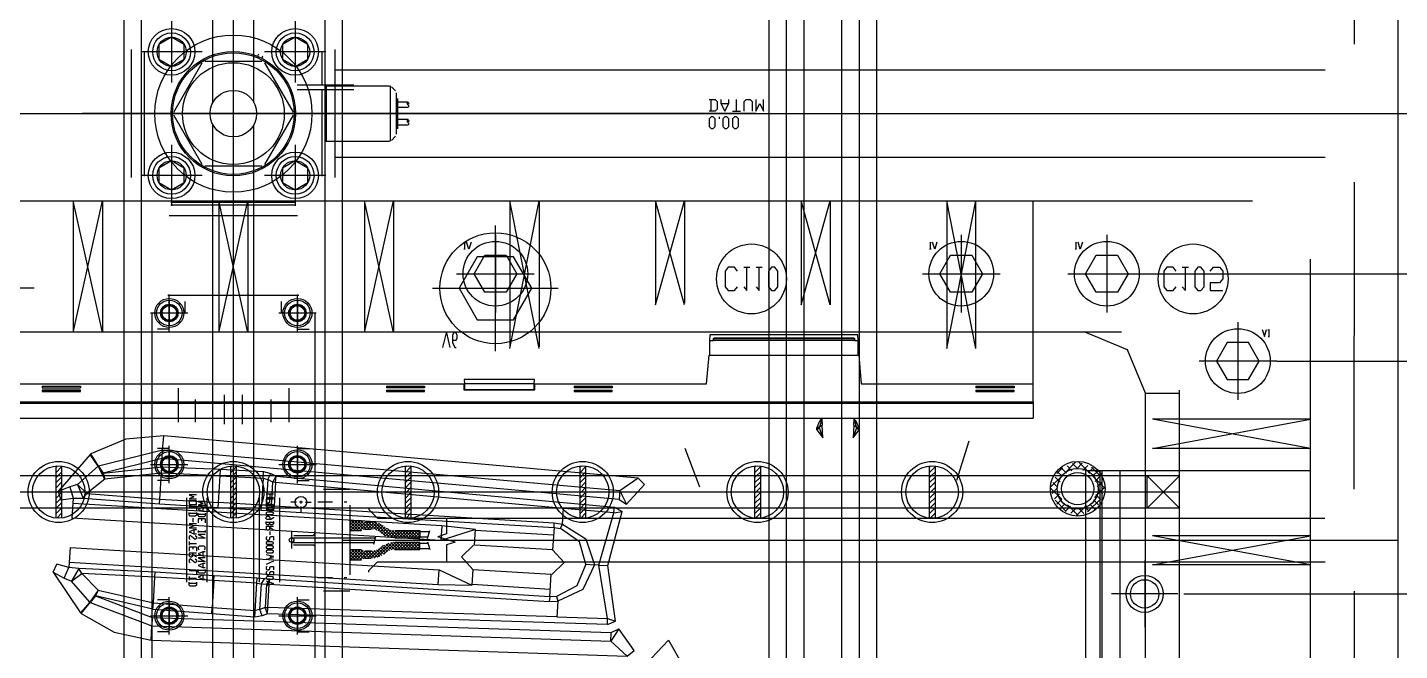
# Model space of a CAD drawing. Header units: millimetres. Extents: x -1 to 1014, y -756 to 757.
# Drawn here: x 823.9 to 950.5, y 168 to 225.5 of the extents above; entities that cross this region are included whole.
import ezdxf

# ---------------------------------------------------------------- set-up
doc = ezdxf.new("R2010")
doc.units = ezdxf.units.MM

# ---------------------------------------------------------------- blocks, each defined once
blk = doc.blocks.new('blockName2')
for points in [[(842.887, 25.2121), (842.887, 409.935)], [(893.914, 29.578), (893.914, 405.569)], [(895.526, 29.578), (895.526, 405.569)], [(900.629, 29.578), (900.629, 405.569)], [(902.24, 29.578), (902.24, 405.569)], [(899.017, 115.787), (899.017, 319.36)], [(842.887, 125.794), (842.887, 318.231)], [(950.313, 316.271), (950.313, 57.7773)], [(892.303, 131.901), (892.303, 303.246)], [(841.007, 218.614), (841.007, 293.577)], [(844.767, 218.614), (844.767, 293.577)], [(834.427, 150.889), (834.427, 284.258)], [(851.347, 150.889), (851.347, 284.258)], [(832.816, 152.312), (832.816, 282.835)], [(852.958, 152.312), (852.958, 282.835)], [(946.285, 252.218), (946.266, 223.973)], [(842.887, 207.369), (842.887, 227.684)], [(837.19, 226.091), (837.19, 220.451)], [(848.584, 226.091), (848.584, 220.451)], [(837.19, 224.613), (836.027, 223.942)], [(838.353, 223.942), (837.19, 224.613)], [(848.584, 224.613), (847.421, 223.942)], [(849.747, 223.942), (848.584, 224.613)], [(833.487, 211.665), (833.487, 223.482)], [(840.01, 223.271), (834.37, 223.271)], [(834.427, 211.799), (834.427, 223.348)], [(834.696, 211.799), (834.696, 223.348)], [(836.027, 223.942), (836.027, 222.599)], [(837.19, 223.271), (837.19, 223.271)], [(838.353, 222.599), (838.353, 223.942)], [(845.212, 223.053), (845.123, 222.861)], [(845.59, 222.877), (845.5, 222.685)], [(851.404, 223.271), (845.764, 223.271)], [(847.421, 223.942), (847.421, 222.599)], [(848.584, 223.271), (848.584, 223.271)], [(849.747, 222.599), (849.747, 223.942)], [(851.078, 220.23), (851.078, 223.348)], [(851.347, 220.23), (851.347, 223.348)], [(852.287, 211.665), (852.287, 223.482)], [(836.027, 222.599), (837.19, 221.928)], [(837.19, 221.928), (838.353, 222.599)], [(837.383, 217.708), (840.018, 222.272)], [(840.252, 222.408), (845.522, 222.408)], [(845.756, 222.272), (848.391, 217.709)], [(847.421, 222.599), (848.584, 221.928)], [(848.584, 221.928), (849.747, 222.599)], [(852.287, 221.602), (860.344, 221.602)], [(855.133, 221.602), (943.599, 221.602)], [(837.19, 221.122), (837.19, 221.122)], [(848.584, 221.122), (848.584, 221.122)], [(848.77, 220.23), (853.997, 220.23)], [(848.77, 219.813), (854.01, 219.813)], [(851.078, 211.799), (851.078, 219.813)], [(851.347, 211.799), (851.347, 219.813)], [(851.414, 220.125), (857.278, 220.125)], [(851.481, 215.022), (851.481, 220.125)], [(857.363, 220.125), (857.363, 215.022)], [(857.468, 220.046), (857.848, 219.667)], [(857.927, 215.671), (857.927, 219.477)], [(857.98, 219.051), (857.927, 219.051)], [(858.061, 216.177), (858.061, 218.97)], [(842.887, 218.825), (842.887, 218.825)], [(858.998, 218.634), (858.061, 218.634)], [(858.998, 218.124), (858.061, 218.124)], [(858.998, 218.634), (859.065, 218.507), (858.998, 218.379), (858.93, 218.507), (858.998, 218.634)], [(858.998, 218.379), (859.065, 218.252), (858.998, 218.124)], [(886.79, 218.879), (887.327, 218.879), (887.506, 218.7), (887.506, 217.983), (887.327, 217.804), (886.79, 217.804)], [(886.969, 217.804), (886.969, 218.879)], [(887.864, 218.879), (887.864, 218.521), (888.222, 217.804), (888.581, 218.521), (888.581, 218.879)], [(887.864, 218.521), (888.581, 218.521)], [(888.939, 217.804), (889.655, 217.804)], [(889.297, 217.804), (889.297, 218.879)], [(890.013, 217.804), (890.013, 218.7), (890.192, 218.879), (890.55, 218.879), (890.729, 218.7), (890.729, 217.804)], [(891.087, 218.879), (891.087, 217.804), (891.445, 218.521), (891.803, 217.804), (891.803, 218.879)], [(694.621, 217.574), (991.153, 217.574)], [(891.081, 217.573), (828.96, 217.573)], [(832.133, 217.573), (866.141, 217.573)], [(840.018, 212.875), (837.383, 217.438)], [(841.007, 141.57), (841.007, 216.533)], [(842.887, 217.573), (842.887, 217.573)], [(842.887, 217.573), (842.887, 217.573)], [(844.767, 141.57), (844.767, 216.533)], [(848.391, 217.438), (845.756, 212.874)], [(858.998, 217.023), (858.061, 217.023)], [(858.998, 216.513), (858.061, 216.513)], [(858.998, 217.023), (859.065, 216.895), (858.998, 216.768), (858.93, 216.895), (858.998, 217.023)], [(858.998, 216.768), (859.065, 216.64), (858.998, 216.513)], [(886.969, 217.267), (886.79, 217.088), (886.79, 216.372), (886.969, 216.193), (887.148, 216.193), (887.327, 216.372), (887.327, 217.088), (887.148, 217.267), (886.969, 217.267)], [(887.685, 217.267), (887.685, 217.088)], [(888.222, 217.267), (888.043, 217.088), (888.043, 216.372), (888.222, 216.193), (888.402, 216.193), (888.581, 216.372), (888.581, 217.088), (888.402, 217.267), (888.222, 217.267)], [(889.118, 217.267), (888.939, 217.088), (888.939, 216.372), (889.118, 216.193), (889.297, 216.193), (889.476, 216.372), (889.476, 217.088), (889.297, 217.267), (889.118, 217.267)], [(857.848, 215.481), (857.468, 215.101)], [(857.98, 216.096), (857.927, 216.096)], [(837.19, 214.696), (837.19, 209.056)], [(848.584, 214.696), (848.584, 209.056)], [(851.414, 215.022), (857.278, 215.022)], [(837.19, 213.219), (836.027, 212.548)], [(838.353, 212.548), (837.19, 213.219)], [(845.522, 212.739), (840.252, 212.739)], [(848.584, 213.219), (847.421, 212.548)], [(849.747, 212.548), (848.584, 213.219)], [(852.287, 213.545), (860.344, 213.545)], [(855.133, 213.545), (943.599, 213.545)], [(840.01, 211.876), (834.37, 211.876)], [(836.027, 212.548), (836.027, 211.205)], [(837.19, 211.876), (837.19, 211.876)], [(838.353, 211.205), (838.353, 212.548)], [(851.404, 211.876), (845.764, 211.876)], [(847.421, 212.548), (847.421, 211.205)], [(848.584, 211.876), (848.584, 211.876)], [(849.747, 211.205), (849.747, 212.548)], [(836.027, 211.205), (837.19, 210.534)], [(837.19, 210.534), (838.353, 211.205)], [(847.421, 211.205), (848.584, 210.534)], [(848.584, 210.534), (849.747, 211.205)], [(946.258, 211.238), (946.239, 182.927)], [(748.889, 209.517), (936.885, 209.517)], [(830.802, 197.37), (828.116, 209.517)], [(828.116, 197.37), (830.802, 209.517)], [(828.116, 209.517), (828.116, 197.37)], [(830.802, 209.517), (830.802, 197.37)], [(848.661, 209.382), (837.113, 209.382)], [(848.661, 209.114), (837.113, 209.114)], [(837.19, 209.728), (837.19, 209.728)], [(841.544, 209.517), (841.544, 197.37)], [(841.544, 197.37), (844.23, 209.517)], [(844.23, 197.37), (841.544, 209.517)], [(844.23, 209.517), (844.23, 197.37)], [(848.584, 209.728), (848.584, 209.728)], [(854.973, 209.517), (854.973, 197.37)], [(854.973, 197.37), (857.658, 209.517)], [(857.658, 197.37), (854.973, 209.517)], [(857.658, 209.517), (857.658, 197.37)], [(868.401, 209.517), (868.401, 196.041)], [(868.401, 195.903), (871.086, 209.517)], [(871.086, 195.903), (868.401, 209.517)], [(871.086, 209.517), (871.086, 196.041)], [(881.829, 209.517), (881.829, 200.069)], [(881.829, 199.932), (884.515, 209.517)], [(884.515, 199.932), (881.829, 209.517)], [(884.515, 209.517), (884.515, 200.069)], [(895.257, 209.517), (895.257, 199.932)], [(895.257, 199.932), (897.943, 209.517)], [(897.943, 199.932), (895.257, 209.517)], [(897.943, 209.517), (897.943, 199.932)], [(908.686, 209.517), (908.686, 195.903)], [(911.371, 195.903), (908.686, 209.517)], [(908.686, 195.903), (911.371, 209.517)], [(911.371, 195.903), (911.371, 209.517)], [(916.667, 190.841), (916.667, 209.517)], [(836.979, 208.174), (848.796, 208.174)], [(867.058, 195.661), (867.058, 207.258)], [(867.058, 206.384), (867.058, 199.221)], [(910.028, 206.384), (910.028, 199.221)], [(923.457, 206.384), (923.457, 199.221)], [(864.271, 205.052), (864.137, 205.052)], [(864.271, 205.611), (864.204, 205.723), (864.204, 205.052)], [(864.809, 205.723), (864.607, 205.052), (864.406, 205.723)], [(907.242, 205.052), (907.108, 205.052)], [(907.242, 205.611), (907.175, 205.723), (907.175, 205.052)], [(907.779, 205.723), (907.578, 205.052), (907.376, 205.723)], [(920.67, 205.052), (920.536, 205.052)], [(920.67, 205.611), (920.603, 205.723), (920.603, 205.052)], [(921.207, 205.723), (921.006, 205.052), (920.804, 205.723)], [(868.732, 198.561), (870.406, 201.46), (868.732, 204.359), (865.384, 204.359), (863.71, 201.46), (865.384, 198.561), (868.732, 198.561)], [(868.043, 204.508), (869.027, 202.802), (868.043, 201.097), (866.073, 201.097), (865.089, 202.802), (866.073, 204.508), (868.043, 204.508)], [(911.013, 204.508), (911.998, 202.802), (911.013, 201.097), (909.044, 201.097), (908.059, 202.802), (909.044, 204.508), (911.013, 204.508)], [(924.441, 204.508), (925.426, 202.802), (924.441, 201.097), (922.472, 201.097), (921.487, 202.802), (922.472, 204.508), (924.441, 204.508)], [(942.256, 76.5769), (942.256, 204.145)], [(863.477, 202.802), (870.639, 202.802)], [(889.388, 203.038), (889.102, 203.396), (888.529, 203.396), (888.242, 203.038), (888.242, 201.605), (888.529, 201.247), (889.102, 201.247), (889.388, 201.605)], [(889.961, 201.605), (890.247, 201.247), (890.247, 203.396)], [(889.961, 203.396), (890.534, 203.396)], [(891.107, 201.605), (891.393, 201.247), (891.393, 203.396)], [(891.107, 203.396), (891.68, 203.396)], [(892.539, 203.396), (892.253, 203.038), (892.253, 201.605), (892.539, 201.247), (892.826, 201.247), (893.112, 201.605), (893.112, 203.038), (892.826, 203.396), (892.539, 203.396)], [(906.447, 202.802), (913.61, 202.802)], [(919.875, 202.802), (927.038, 202.802)], [(926.441, 202.802), (994.869, 202.802)], [(929.847, 203.038), (929.561, 203.396), (928.988, 203.396), (928.701, 203.038), (928.701, 201.605), (928.988, 201.247), (929.561, 201.247), (929.847, 201.605)], [(930.42, 201.605), (930.707, 201.247), (930.707, 203.396)], [(930.42, 203.396), (930.993, 203.396)], [(931.852, 203.396), (931.566, 203.038), (931.566, 201.605), (931.852, 201.247), (932.139, 201.247), (932.425, 201.605), (932.425, 203.038), (932.139, 203.396), (931.852, 203.396)], [(932.998, 203.038), (933.285, 203.396), (933.858, 203.396), (934.144, 203.038), (934.144, 202.321), (933.858, 201.963), (932.998, 201.963), (932.998, 201.247), (934.144, 201.247)], [(824.515, 201.46), (812.918, 201.46)], [(861.26, 201.46), (872.856, 201.46)], [(848.93, 200.788), (836.844, 200.788)], [(836.979, 197.455), (836.979, 200.899)], [(836.979, 200.305), (836.979, 198.049)], [(838.456, 199.177), (838.456, 200.251)], [(847.318, 199.177), (847.318, 200.251)], [(848.796, 197.455), (848.796, 200.899)], [(848.796, 200.305), (848.796, 198.049)], [(835.257, 199.177), (838.701, 199.177)], [(835.367, 199.177), (835.367, 157.146)], [(835.851, 199.177), (838.107, 199.177)], [(836.173, 199.177), (836.576, 199.875)], [(836.576, 198.479), (836.173, 199.177)], [(836.576, 199.874), (837.382, 199.874)], [(837.382, 199.875), (837.784, 199.177)], [(837.784, 199.177), (837.382, 198.479)], [(847.074, 199.177), (850.518, 199.177)], [(847.668, 199.177), (849.924, 199.177)], [(847.99, 199.177), (848.393, 199.875)], [(848.393, 198.479), (847.99, 199.177)], [(848.393, 199.874), (849.198, 199.874)], [(849.198, 199.875), (849.601, 199.177)], [(849.601, 199.177), (849.198, 198.479)], [(850.407, 199.177), (850.407, 157.146)], [(836.979, 197.7), (835.904, 197.7)], [(837.382, 198.479), (836.576, 198.479)], [(849.198, 198.479), (848.393, 198.479)], [(848.796, 197.7), (849.87, 197.7)], [(935.542, 198.327), (935.542, 191.164)], [(937.791, 197.666), (937.993, 196.995), (938.194, 197.666)], [(938.329, 197.554), (938.396, 197.666), (938.396, 196.995)], [(760.975, 197.431), (924.799, 197.431)], [(862.196, 195.994), (862.532, 197.337), (862.868, 195.994)], [(863.091, 196.665), (863.427, 196.665), (863.539, 196.889), (863.539, 197.113), (863.427, 197.337), (863.203, 197.337), (863.091, 197.113), (863.091, 196.442), (863.315, 195.994), (863.427, 195.994)], [(886.829, 196.652), (886.857, 197.203)], [(886.829, 196.652), (887.163, 196.652)], [(886.829, 195.289), (886.829, 196.652)], [(886.857, 197.203), (900.487, 197.203)], [(887.163, 196.652), (887.163, 196.846)], [(900.152, 196.846), (887.191, 196.846)], [(887.191, 196.818), (900.152, 196.818)], [(887.191, 196.652), (887.191, 196.818)], [(900.152, 196.652), (887.191, 196.652)], [(900.152, 196.818), (900.181, 196.846)], [(900.152, 196.818), (900.152, 196.652)], [(900.181, 196.846), (900.181, 196.652)], [(900.181, 196.652), (900.514, 196.652)], [(900.514, 196.652), (900.487, 197.203)], [(900.514, 195.289), (900.514, 196.652)], [(927.022, 191.791), (925.36, 195.783), (921.361, 197.431)], [(934.557, 196.451), (933.573, 194.746), (934.557, 193.04), (936.527, 193.04), (937.511, 194.746), (936.527, 196.451), (934.557, 196.451)], [(938.329, 196.995), (938.463, 196.995)], [(886.544, 192.646), (886.776, 195.289)], [(886.776, 195.289), (900.567, 195.289)], [(900.567, 195.289), (900.799, 192.646)], [(939.123, 194.746), (931.961, 194.746)], [(939.123, 194.746), (994.869, 194.746)], [(821.625, 192.646), (864.149, 192.646)], [(825.241, 192.418), (828.776, 192.418)], [(825.241, 192.418), (825.241, 192.265)], [(828.776, 192.409), (825.241, 192.409)], [(828.776, 192.418), (828.776, 192.265)], [(856.998, 192.418), (856.998, 192.265)], [(856.998, 192.418), (860.533, 192.418)], [(860.533, 192.409), (856.998, 192.409)], [(860.533, 192.418), (860.533, 192.265)], [(864.149, 192.646), (864.149, 192.1)], [(864.149, 192.593), (864.173, 192.617)], [(870.665, 193.054), (864.176, 193.054)], [(864.176, 193.054), (864.197, 192.646)], [(870.644, 192.646), (864.197, 192.646)], [(864.197, 192.646), (864.197, 192.124)], [(870.644, 192.646), (870.665, 193.054)], [(870.644, 192.124), (870.644, 192.646)], [(870.692, 192.593), (870.668, 192.617)], [(870.692, 192.646), (886.544, 192.646)], [(870.692, 192.1), (870.692, 192.646)], [(874.308, 192.418), (874.308, 192.265)], [(874.308, 192.418), (877.843, 192.418)], [(877.843, 192.409), (874.308, 192.409)], [(877.843, 192.418), (877.843, 192.265)], [(900.799, 192.646), (916.667, 192.646)], [(911.373, 192.418), (914.908, 192.418)], [(911.373, 192.418), (911.373, 192.265)], [(914.908, 192.409), (911.373, 192.409)], [(914.908, 192.418), (914.908, 192.265)], [(825.241, 192.265), (828.776, 192.265)], [(828.776, 192.072), (825.241, 192.072)], [(825.241, 192.072), (825.241, 191.919)], [(825.241, 191.928), (828.776, 191.928)], [(828.776, 191.919), (825.241, 191.919)], [(828.776, 191.919), (828.776, 192.072)], [(837.784, 192.24), (837.784, 189.097)], [(839.396, 189.097), (839.396, 191.206)], [(842.081, 188.933), (842.081, 191.617)], [(843.693, 191.617), (843.693, 188.933)], [(846.378, 189.097), (846.378, 191.206)], [(847.99, 192.24), (847.99, 189.097)], [(860.533, 192.265), (856.998, 192.265)], [(856.998, 192.072), (856.998, 191.919)], [(856.998, 192.072), (860.533, 192.072)], [(856.998, 191.928), (860.533, 191.928)], [(860.533, 191.919), (856.998, 191.919)], [(860.533, 191.919), (860.533, 192.072)], [(864.197, 192.124), (864.149, 192.1)], [(864.149, 192.1), (870.692, 192.1)], [(864.197, 192.124), (870.644, 192.124)], [(870.692, 192.1), (870.644, 192.124)], [(877.843, 192.265), (874.308, 192.265)], [(874.308, 192.072), (874.308, 191.919)], [(874.308, 192.072), (877.843, 192.072)], [(874.308, 191.928), (877.843, 191.928)], [(877.843, 191.919), (874.308, 191.919)], [(877.843, 191.919), (877.843, 192.072)], [(914.908, 192.265), (911.373, 192.265)], [(911.373, 192.072), (914.908, 192.072)], [(911.373, 192.072), (911.373, 191.919)], [(911.373, 191.928), (914.908, 191.928)], [(914.908, 191.919), (911.373, 191.919)], [(914.908, 191.919), (914.908, 192.072)], [(927.022, 92.0577), (927.022, 191.791)], [(927.022, 191.791), (930.171, 191.791)], [(930.171, 88.6623), (930.171, 192.06)], [(769.107, 190.966), (916.667, 190.966)], [(916.667, 190.841), (769.107, 190.841)], [(916.667, 190.841), (769.107, 190.841)], [(916.667, 190.966), (916.667, 189.479)], [(769.107, 189.479), (916.667, 189.479)], [(896.945, 188.596), (896.696, 188.398)], [(896.722, 188.566), (896.999, 189.228)], [(896.958, 188.668), (896.722, 188.566)], [(896.945, 188.596), (896.958, 188.668)], [(897.246, 187.674), (896.945, 188.596)], [(897.092, 189.121), (896.958, 188.668)], [(896.958, 188.668), (897.196, 188.824)], [(897.17, 189.366), (896.999, 189.228)], [(897.092, 189.121), (896.999, 189.228)], [(897.092, 189.121), (897.17, 189.366)], [(897.17, 189.366), (897.196, 188.824)], [(897.246, 187.674), (897.196, 188.824)], [(900.111, 188.824), (900.061, 187.674)], [(900.362, 188.596), (900.061, 187.674)], [(900.111, 188.824), (900.136, 189.366)], [(900.111, 188.824), (900.348, 188.668)], [(900.308, 189.228), (900.136, 189.366)], [(900.136, 189.366), (900.214, 189.121)], [(900.214, 189.121), (900.308, 189.228)], [(900.214, 189.121), (900.348, 188.668)], [(900.308, 189.228), (900.585, 188.566)], [(900.348, 188.668), (900.585, 188.566)], [(900.348, 188.668), (900.362, 188.596)], [(900.362, 188.596), (900.611, 188.398)], [(942.256, 186.689), (927.681, 189.374)], [(927.681, 186.689), (942.256, 189.374)], [(942.256, 189.374), (927.681, 189.374)], [(836.463, 187.844), (832.975, 187.536), (829.749, 186.178)], [(836.364, 186.528), (836.463, 187.844)], [(880.227, 183.939), (836.463, 187.844)], [(896.696, 188.398), (896.722, 188.566)], [(896.696, 188.398), (897.246, 187.673)], [(900.061, 187.673), (900.611, 188.398)], [(900.585, 188.566), (900.611, 188.398)], [(909.623, 183.759), (910.773, 187.388)], [(829.676, 186.13), (826.725, 182.716)], [(829.749, 186.178), (829.676, 186.13)], [(830.424, 185.042), (829.676, 186.13)], [(830.451, 185.06), (829.749, 186.178)], [(836.364, 186.528), (830.451, 185.06)], [(836.979, 186.688), (835.904, 186.688)], [(836.305, 185.739), (836.364, 186.528)], [(878.544, 182.764), (836.364, 186.528)], [(836.979, 183.489), (836.979, 186.933)], [(836.979, 186.339), (836.979, 184.083)], [(848.796, 183.489), (848.796, 186.933)], [(848.796, 186.688), (849.87, 186.688)], [(848.796, 186.339), (848.796, 184.083)], [(884.543, 186.699), (885.882, 183.136)], [(942.256, 186.689), (927.681, 186.689)], [(826.649, 185.062), (826.505, 184.918)], [(826.505, 185.062), (826.505, 180.258)], [(827.042, 184.98), (826.505, 184.443)], [(827.042, 185.062), (827.042, 180.258)], [(828.512, 183.344), (830.424, 185.042)], [(830.451, 185.06), (830.442, 185.055), (830.433, 185.049), (830.424, 185.042)], [(831.044, 183.857), (830.424, 185.042)], [(830.451, 185.06), (830.873, 184.39)], [(836.305, 185.739), (830.873, 184.39)], [(830.873, 184.39), (836.276, 184.995)], [(835.257, 185.211), (838.701, 185.211)], [(835.851, 185.211), (838.107, 185.211)], [(836.173, 185.211), (836.576, 185.909)], [(836.576, 184.514), (836.173, 185.211)], [(836.244, 184.387), (836.276, 184.995)], [(836.276, 184.995), (841.707, 184.759)], [(878.474, 181.975), (836.305, 185.739)], [(836.576, 185.909), (837.382, 185.909)], [(837.382, 185.909), (837.784, 185.211)], [(837.784, 185.211), (837.382, 184.514)], [(842.619, 185.062), (842.619, 180.258)], [(842.763, 185.062), (842.619, 184.918)], [(843.156, 184.98), (842.619, 184.443)], [(843.156, 185.062), (843.156, 180.258)], [(847.074, 185.211), (850.518, 185.211)], [(847.668, 185.211), (849.924, 185.211)], [(847.99, 185.211), (848.393, 185.909)], [(848.393, 184.514), (847.99, 185.211)], [(848.393, 185.909), (849.198, 185.909)], [(849.198, 185.909), (849.601, 185.211)], [(849.601, 185.211), (849.198, 184.514)], [(858.877, 185.062), (858.732, 184.918)], [(858.732, 185.062), (858.732, 180.258)], [(859.27, 184.98), (858.732, 184.443)], [(859.27, 185.062), (859.27, 180.258)], [(874.991, 185.062), (874.846, 184.918)], [(874.846, 185.062), (874.846, 180.258)], [(875.384, 184.98), (874.846, 184.443)], [(875.384, 185.062), (875.384, 180.258)], [(890.96, 185.062), (890.96, 180.258)], [(891.105, 185.062), (890.96, 184.918)], [(891.497, 184.98), (890.96, 184.443)], [(891.497, 185.062), (891.497, 180.258)], [(907.219, 185.062), (907.074, 184.918)], [(907.074, 185.062), (907.074, 180.258)], [(907.611, 184.98), (907.074, 184.443)], [(907.611, 185.062), (907.611, 180.258)], [(918.831, 184.37), (919.362, 184.901)], [(919.28, 184.867), (919.735, 184.412)], [(919.479, 184.306), (920.578, 185.404)], [(919.784, 185.075), (920.239, 184.62)], [(920.287, 185.284), (920.742, 184.829)], [(920.695, 184.809), (921.195, 185.309)], [(920.819, 185.464), (921.918, 184.366)], [(921.243, 184.645), (921.698, 185.1)], [(921.747, 184.437), (922.202, 184.892)], [(922.035, 184.961), (922.771, 184.225)], [(930.171, 184.153), (755.603, 184.153)], [(826.69, 184.153), (826.505, 183.968)], [(827.042, 184.031), (826.505, 183.494)], [(827.042, 183.556), (826.505, 183.019)], [(827.042, 184.506), (826.69, 184.153)], [(831.044, 183.857), (829.361, 182.523)], [(830.873, 184.39), (831.044, 183.857)], [(836.244, 184.388), (831.044, 183.857)], [(836.979, 183.734), (835.904, 183.734)], [(836.094, 182.014), (836.244, 184.388)], [(841.681, 184.147), (836.244, 184.387)], [(837.382, 184.514), (836.576, 184.514)], [(841.53, 181.679), (841.681, 184.147)], [(841.681, 184.147), (841.707, 184.759)], [(841.681, 184.147), (845.639, 183.946)], [(841.707, 184.759), (845.675, 184.558)], [(842.804, 184.153), (842.619, 183.968)], [(843.156, 184.031), (842.619, 183.494)], [(843.156, 183.556), (842.619, 183.019)], [(843.156, 184.506), (842.804, 184.153)], [(845.639, 183.946), (845.487, 181.437)], [(845.639, 183.946), (845.675, 184.558)], [(845.639, 183.946), (846.063, 183.808)], [(845.675, 184.558), (846.355, 184.367)], [(846.063, 183.808), (845.919, 181.433)], [(846.063, 183.808), (846.355, 184.367)], [(846.535, 183.569), (846.063, 183.808)], [(846.355, 184.367), (846.827, 184.118)], [(846.402, 181.41), (846.535, 183.569)], [(846.535, 183.569), (846.827, 184.118)], [(846.773, 183.524), (846.535, 183.569)], [(846.773, 183.524), (846.643, 181.376)], [(846.773, 183.524), (846.827, 184.118)], [(873.33, 181.147), (846.773, 183.524)], [(846.827, 184.118), (878.046, 181.272)], [(849.198, 184.514), (848.393, 184.514)], [(848.796, 183.734), (849.87, 183.734)], [(858.917, 184.153), (858.732, 183.968)], [(859.27, 184.031), (858.732, 183.494)], [(859.27, 183.556), (858.732, 183.019)], [(859.27, 184.506), (858.917, 184.153)], [(875.031, 184.153), (874.846, 183.968)], [(875.384, 184.031), (874.846, 183.494)], [(875.384, 183.556), (874.846, 183.019)], [(875.384, 184.506), (875.031, 184.153)], [(880.227, 183.939), (878.544, 182.764)], [(880.227, 183.939), (880.8, 183.358)], [(891.145, 184.153), (890.96, 183.968)], [(891.497, 184.031), (890.96, 183.494)], [(891.497, 183.556), (890.96, 183.019)], [(891.497, 184.506), (891.145, 184.153)], [(907.259, 184.153), (907.074, 183.968)], [(907.611, 184.031), (907.074, 183.494)], [(907.611, 183.556), (907.074, 183.019)], [(907.611, 184.506), (907.259, 184.153)], [(918.328, 183.154), (919.426, 184.253)], [(918.483, 183.528), (918.938, 183.073)], [(918.691, 184.032), (919.146, 183.577)], [(918.9, 184.535), (919.355, 184.08)], [(921.494, 184.652), (921.494, 100.82)], [(921.494, 184.652), (922.982, 184.652)], [(922.162, 184.14), (922.617, 184.595)], [(922.176, 184.108), (923.274, 183.009)], [(922.371, 183.637), (922.826, 184.092)], [(922.58, 183.133), (923.035, 183.588)], [(922.856, 100.747), (922.856, 184.652)], [(922.856, 184.652), (942.256, 184.652)], [(922.856, 100.747), (922.856, 184.652)], [(922.982, 184.652), (922.982, 100.713)], [(924.661, 184.652), (924.661, 160.679)], [(930.171, 184.153), (927.184, 181.167)], [(927.184, 181.167), (927.184, 184.153)], [(927.184, 184.153), (930.171, 181.167)], [(930.171, 181.167), (930.171, 184.153)], [(930.171, 182.66), (754.11, 182.66)], [(826.621, 182.66), (826.505, 182.544)], [(827.042, 182.606), (826.505, 182.069)], [(827.042, 183.081), (826.621, 182.66)], [(827.796, 183.146), (826.725, 182.716)], [(826.725, 182.716), (826.969, 181.937)], [(828.512, 183.344), (827.796, 183.147)], [(827.796, 183.147), (828.115, 182.1)], [(828.512, 183.344), (829.045, 182.101)], [(828.512, 183.344), (829.361, 182.523)], [(829.045, 182.101), (829.361, 182.523)], [(829.361, 182.523), (836.094, 182.014)], [(839.474, 182.396), (838.802, 182.396), (839.25, 182.217), (838.802, 182.038), (839.474, 182.038)], [(842.735, 182.66), (842.619, 182.544)], [(843.156, 182.606), (842.619, 182.069)], [(843.156, 183.081), (842.735, 182.66)], [(846.58, 182.459), (845.909, 182.459)], [(846.244, 182.459), (846.244, 182.145)], [(851.213, 182.931), (853.63, 182.931)], [(852.958, 182.931), (853.63, 182.931)], [(858.848, 182.66), (858.732, 182.544)], [(859.27, 182.606), (858.732, 182.069)], [(859.27, 183.081), (858.848, 182.66)], [(874.962, 182.66), (874.846, 182.544)], [(875.384, 182.606), (874.846, 182.069)], [(875.384, 183.081), (874.962, 182.66)], [(878.544, 182.764), (878.474, 181.975)], [(878.544, 182.764), (879.156, 181.529)], [(879.156, 181.529), (880.8, 183.358)], [(891.076, 182.66), (890.96, 182.544)], [(891.497, 182.606), (890.96, 182.069)], [(891.497, 183.081), (891.076, 182.66)], [(907.19, 182.66), (907.074, 182.544)], [(907.611, 182.606), (907.074, 182.069)], [(907.611, 183.081), (907.19, 182.66)], [(918.274, 183.025), (919.282, 182.016)], [(918.423, 182.537), (918.922, 183.037)], [(918.632, 182.034), (919.087, 182.489)], [(922.32, 182.161), (923.243, 183.085)], [(922.431, 182.429), (922.886, 181.974)], [(922.639, 182.932), (923.094, 182.477)], [(930.171, 181.167), (755.603, 181.167)], [(827.042, 182.132), (826.505, 181.595)], [(826.552, 181.167), (826.505, 181.12)], [(827.026, 181.167), (826.505, 180.645)], [(827.042, 181.657), (826.552, 181.167)], [(826.969, 181.937), (828.115, 182.1)], [(827.042, 181.182), (827.026, 181.167)], [(828.115, 182.1), (828.002, 180.253)], [(862.119, 179.528), (828.085, 181.61)], [(828.115, 182.1), (829.045, 182.101)], [(829.045, 182.101), (836.06, 181.565)], [(836.06, 181.565), (836.094, 182.014)], [(836.06, 181.565), (841.491, 181.227)], [(836.094, 182.014), (841.53, 181.679)], [(838.59, 174.334), (838.59, 182.123)], [(839.474, 181.859), (838.802, 181.859), (838.802, 181.501), (839.474, 181.501), (839.474, 181.859)], [(838.802, 181.322), (839.474, 181.322), (839.474, 180.964)], [(840.298, 181.791), (839.627, 181.791), (840.074, 181.612), (839.627, 181.433), (840.298, 181.433)], [(840.298, 181.254), (840.074, 181.254), (839.627, 181.075), (840.074, 180.896), (840.298, 180.896)], [(840.074, 181.254), (840.074, 180.896)], [(840.47, 174.334), (840.47, 182.123)], [(841.491, 181.227), (841.53, 181.679)], [(841.491, 181.227), (845.46, 180.983)], [(845.487, 181.437), (841.53, 181.679)], [(843.156, 182.132), (842.619, 181.595)], [(842.666, 181.167), (842.619, 181.12)], [(843.14, 181.167), (842.619, 180.645)], [(843.156, 181.657), (842.666, 181.167)], [(843.156, 181.182), (843.14, 181.167)], [(845.304, 174.334), (845.304, 182.123)], [(845.46, 180.983), (845.487, 181.437)], [(845.919, 181.433), (845.487, 181.437)], [(845.909, 182.145), (846.58, 182.145)], [(846.58, 181.989), (845.909, 181.989), (845.909, 181.754), (846.02, 181.675), (846.132, 181.675), (846.244, 181.754), (846.244, 181.989)], [(846.58, 181.44), (846.468, 181.519), (846.02, 181.519), (845.909, 181.44), (845.909, 181.362), (846.02, 181.284), (846.468, 181.284), (846.58, 181.362), (846.58, 181.44)], [(846.02, 181.127), (845.909, 181.049), (846.58, 181.049)], [(845.919, 181.433), (846.402, 181.41)], [(846.15, 180.95), (845.919, 181.433)], [(846.402, 181.41), (846.643, 181.376)], [(846.402, 181.41), (846.633, 180.933)], [(846.58, 181.127), (846.58, 180.97)], [(846.633, 180.933), (846.643, 181.376)], [(846.643, 181.376), (872.473, 179.811)], [(847.184, 174.334), (847.184, 182.123)], [(848.72, 181.722), (848.183, 181.722)], [(849.257, 181.722), (848.989, 181.722)], [(849.123, 181.856), (849.123, 181.588)], [(849.123, 181.319), (849.123, 180.782)], [(849.526, 181.722), (850.063, 181.722)], [(852.018, 181.718), (850.676, 181.718)], [(853.361, 181.718), (853.093, 181.718)], [(853.63, 181.449), (853.63, 175.004)], [(855.375, 181.185), (855.375, 181.051)], [(855.375, 181.185), (855.375, 181.051)], [(856.181, 180.245), (855.375, 181.051)], [(856.181, 180.245), (855.375, 181.051)], [(859.27, 182.132), (858.732, 181.595)], [(858.78, 181.167), (858.732, 181.12)], [(859.254, 181.167), (858.732, 180.645)], [(859.27, 181.657), (858.78, 181.167)], [(859.27, 181.182), (859.254, 181.167)], [(873.241, 179.694), (873.33, 181.146)], [(877.996, 180.724), (873.33, 181.146)], [(875.384, 182.132), (874.846, 181.595)], [(874.893, 181.167), (874.846, 181.12)], [(875.368, 181.167), (874.846, 180.645)], [(875.384, 181.657), (874.893, 181.167)], [(875.384, 181.182), (875.368, 181.167)], [(877.996, 180.724), (878.046, 181.272)], [(878.046, 181.272), (878.757, 180.872)], [(878.474, 181.975), (879.156, 181.529)], [(891.497, 182.132), (890.96, 181.595)], [(891.007, 181.167), (890.96, 181.12)], [(891.482, 181.167), (890.96, 180.645)], [(891.497, 181.657), (891.007, 181.167)], [(891.497, 181.182), (891.482, 181.167)], [(907.611, 182.132), (907.074, 181.595)], [(907.121, 181.167), (907.074, 181.12)], [(907.596, 181.167), (907.074, 180.645)], [(907.611, 181.657), (907.121, 181.167)], [(907.611, 181.182), (907.596, 181.167)], [(918.687, 181.899), (919.709, 180.877)], [(918.84, 181.53), (919.295, 181.985)], [(919.137, 181.114), (919.592, 181.569)], [(919.64, 180.906), (920.095, 181.361)], [(919.827, 181.472), (920.835, 180.464)], [(920.144, 180.697), (920.599, 181.152)], [(920.647, 180.489), (921.571, 181.412)], [(920.883, 181.127), (921.338, 180.672)], [(921.387, 181.336), (921.842, 180.881)], [(921.688, 180.817), (922.915, 182.044)], [(921.89, 181.545), (922.345, 181.09)], [(922.222, 181.925), (922.677, 181.47)], [(827.042, 180.707), (826.592, 180.258)], [(862.036, 178.171), (828.002, 180.253)], [(839.474, 180.785), (839.474, 180.516), (839.362, 180.426), (838.914, 180.426), (838.802, 180.516), (838.802, 180.785)], [(838.802, 180.695), (839.474, 180.695)], [(839.138, 180.247), (839.138, 179.889)], [(840.298, 180.717), (840.298, 180.448), (840.186, 180.359), (839.739, 180.359), (839.627, 180.448), (839.627, 180.717)], [(839.627, 180.627), (840.298, 180.627)], [(840.298, 180.179), (839.627, 180.179), (839.627, 179.821)], [(839.962, 180.179), (839.962, 180)], [(840.298, 180.179), (840.298, 179.821)], [(843.156, 180.707), (842.706, 180.258)], [(845.46, 180.983), (846.15, 180.95)], [(846.58, 180.735), (846.468, 180.814), (846.02, 180.814), (845.909, 180.735), (845.909, 180.657), (846.02, 180.579), (846.468, 180.579), (846.58, 180.657), (846.58, 180.735)], [(846.58, 180.344), (846.58, 180.265), (846.356, 180.109), (846.02, 180.109), (845.909, 180.187), (845.909, 180.344), (846.02, 180.422), (846.132, 180.422), (846.244, 180.344), (846.244, 180.109)], [(846.244, 179.717), (846.132, 179.639), (846.02, 179.639), (845.909, 179.717), (845.909, 179.952)], [(845.909, 179.874), (846.58, 179.874)], [(846.15, 180.95), (846.633, 180.933)], [(846.58, 179.952), (846.58, 179.717), (846.468, 179.639), (846.356, 179.639), (846.244, 179.717), (846.244, 179.874)], [(846.633, 180.933), (872.465, 179.398)], [(853.63, 180.039), (854.704, 180.039)], [(853.63, 179.897), (853.772, 180.039)], [(853.63, 179.612), (854.057, 180.039)], [(853.63, 179.327), (854.342, 180.039)], [(853.63, 179.897), (854.427, 179.099)], [(853.687, 179.099), (854.627, 180.039)], [(853.772, 180.039), (854.712, 179.099)], [(853.972, 179.099), (854.861, 179.989)], [(854.057, 180.039), (854.909, 179.187)], [(854.256, 179.099), (855.062, 179.905)], [(854.342, 180.039), (855.148, 179.234)], [(854.541, 179.099), (855.347, 179.905)], [(854.627, 180.039), (855.432, 179.234)], [(854.924, 179.197), (855.631, 179.905)], [(855.046, 179.905), (855.724, 179.227)], [(855.059, 179.905), (855.589, 179.905)], [(855.245, 179.234), (855.894, 179.882)], [(855.331, 179.905), (856.106, 179.13)], [(855.53, 179.234), (856.128, 179.831)], [(855.616, 179.905), (856.89, 178.631)], [(855.799, 179.217), (856.341, 179.759)], [(855.929, 179.876), (857.328, 178.477)], [(856.181, 180.245), (862.552, 180.245)], [(856.181, 180.245), (862.552, 180.245)], [(856.324, 179.766), (857.659, 178.431)], [(859.27, 180.707), (858.82, 180.258)], [(862.504, 180.243), (943.554, 180.243)], [(862.552, 180.245), (862.552, 178.792)], [(872.465, 179.398), (872.473, 179.811)], [(872.473, 179.811), (873.241, 179.694)], [(875.384, 180.707), (874.934, 180.258)], [(876.601, 175.924), (877.996, 180.724)], [(877.433, 175.873), (878.757, 180.872)], [(877.996, 180.724), (878.757, 180.872)], [(891.497, 180.707), (891.048, 180.258)], [(907.611, 180.707), (907.162, 180.258)], [(839.474, 179.71), (838.802, 179.71), (839.25, 179.531), (838.802, 179.352), (839.474, 179.352)], [(839.474, 179.173), (839.25, 179.173), (838.802, 178.994), (839.25, 178.815), (839.474, 178.815)], [(839.362, 178.636), (839.474, 178.547), (839.474, 178.367), (839.362, 178.278), (838.914, 178.636), (838.802, 178.547), (838.802, 178.367), (838.914, 178.278)], [(839.25, 179.173), (839.25, 178.815)], [(839.627, 179.105), (839.627, 178.926)], [(839.627, 179.016), (840.298, 179.016)], [(840.298, 178.747), (839.627, 178.747), (840.298, 178.389), (839.627, 178.389)], [(840.298, 179.105), (840.298, 178.926)], [(846.58, 179.482), (845.909, 179.482), (845.909, 179.247), (846.02, 179.169), (846.132, 179.169), (846.244, 179.247), (846.244, 179.482)], [(846.02, 178.542), (845.909, 178.464), (845.909, 178.307), (846.02, 178.229), (846.132, 178.229), (846.244, 178.307), (846.244, 178.464), (846.356, 178.542), (846.58, 178.542), (846.58, 178.229)], [(846.244, 179.404), (846.58, 179.169)], [(846.244, 179.012), (846.244, 178.699)], [(848.258, 179.027), (848.258, 177.453)], [(848.454, 178.656), (850.273, 178.656)], [(850.273, 178.656), (850.407, 178.79)], [(853.63, 179.612), (854.142, 179.099)], [(853.63, 179.327), (853.858, 179.099)], [(853.63, 179.099), (854.704, 179.099)], [(855.059, 179.234), (855.589, 179.234)], [(855.852, 177.844), (856.032, 178.566)], [(856.027, 179.16), (856.535, 179.669)], [(856.225, 179.074), (856.713, 179.562)], [(856.398, 178.962), (856.876, 179.44)], [(856.556, 178.835), (857.038, 179.317)], [(856.726, 178.72), (857.222, 179.216)], [(856.911, 178.621), (857.433, 179.142)], [(857.091, 179.284), (857.947, 178.428)], [(857.114, 178.538), (857.678, 179.103)], [(857.336, 178.475), (857.96, 179.099)], [(857.541, 179.119), (858.232, 178.428)], [(857.582, 178.437), (858.244, 179.099)], [(857.771, 179.099), (860.075, 179.099)], [(857.846, 179.099), (858.517, 178.428)], [(857.858, 178.428), (858.529, 179.099)], [(858.13, 179.099), (858.802, 178.428)], [(858.143, 178.428), (858.814, 179.099)], [(858.415, 179.099), (859.087, 178.428)], [(858.428, 178.428), (859.099, 179.099)], [(858.7, 179.099), (859.372, 178.428)], [(858.712, 178.428), (859.384, 179.099)], [(858.985, 179.099), (859.656, 178.428)], [(858.997, 178.428), (859.669, 179.099)], [(859.27, 179.099), (859.941, 178.428)], [(859.282, 178.428), (859.954, 179.099)], [(859.555, 179.099), (860.075, 178.579)], [(859.567, 178.428), (860.075, 178.936)], [(859.84, 179.099), (860.075, 178.864)], [(859.852, 178.428), (860.075, 178.651)], [(860.075, 179.099), (860.075, 178.428)], [(860.075, 179.005), (860.976, 179.005)], [(860.075, 178.522), (860.833, 178.522)], [(860.791, 178.381), (861.005, 179.101)], [(862.552, 178.792), (861.746, 178.538)], [(863.357, 178.03), (861.746, 178.538)], [(862.119, 179.528), (862.036, 178.171)], [(865.209, 179.197), (862.036, 178.171)], [(865.209, 179.197), (862.119, 179.528)], [(865.121, 177.753), (865.209, 179.197)], [(872.421, 178.669), (865.204, 179.11)], [(872.465, 179.398), (872.338, 177.312)], [(872.465, 179.398), (873.077, 179.299)], [(873.077, 179.299), (873.241, 179.694)], [(875.41, 175.999), (874.83, 178.063), (873.077, 179.299)], [(873.241, 179.694), (875.407, 178.351), (876.207, 175.949)], [(927.681, 175.946), (942.256, 178.632)], [(942.256, 175.946), (927.681, 178.632)], [(942.256, 178.632), (927.681, 178.632)], [(827.836, 177.551), (827.723, 175.703)], [(827.836, 177.551), (861.87, 175.469)], [(838.802, 178.099), (838.802, 177.741)], [(838.802, 177.92), (839.474, 177.92)], [(839.474, 177.562), (838.802, 177.562), (838.802, 177.204)], [(839.138, 177.562), (839.138, 177.383)], [(839.474, 177.562), (839.474, 177.204)], [(840.186, 177.315), (840.298, 177.404), (840.298, 177.583), (840.186, 177.673), (839.739, 177.673), (839.627, 177.583), (839.627, 177.404), (839.739, 177.315)], [(842.887, 178.229), (842.887, 178.229)], [(842.887, 178.229), (842.887, 178.229)], [(842.887, 178.229), (842.887, 178.229)], [(842.887, 178.229), (842.887, 178.229)], [(846.58, 177.994), (846.468, 178.072), (846.02, 178.072), (845.909, 177.994), (845.909, 177.915), (846.02, 177.837), (846.468, 177.837), (846.58, 177.915), (846.58, 177.994)], [(846.58, 177.602), (846.468, 177.68), (846.02, 177.68), (845.909, 177.602), (845.909, 177.524), (846.02, 177.445), (846.468, 177.445), (846.58, 177.524), (846.58, 177.602)], [(846.58, 177.21), (846.468, 177.289), (846.02, 177.289), (845.909, 177.21), (845.909, 177.132), (846.02, 177.054), (846.468, 177.054), (846.58, 177.132), (846.58, 177.21)], [(848.258, 178.444), (850.407, 178.444)], [(848.258, 178.014), (850.407, 178.014)], [(848.444, 177.797), (850.273, 177.797)], [(850.273, 177.797), (850.407, 177.662)], [(850.407, 178.441), (853.63, 178.441)], [(850.407, 178.229), (850.407, 178.229)], [(850.407, 178.162), (850.407, 178.162)], [(850.407, 178.012), (853.63, 178.012)], [(852.958, 178.229), (950.266, 178.229)], [(853.63, 178.441), (856.001, 178.441)], [(853.63, 178.012), (855.894, 178.012)], [(853.63, 177.354), (854.704, 177.354)], [(853.63, 177.211), (853.772, 177.354)], [(853.63, 176.926), (854.057, 177.354)], [(853.63, 176.642), (854.342, 177.354)], [(853.63, 177.211), (854.427, 176.414)], [(853.687, 176.414), (854.627, 177.354)], [(853.772, 177.354), (854.712, 176.414)], [(853.972, 176.414), (854.861, 177.303)], [(854.057, 177.354), (854.909, 176.502)], [(854.256, 176.414), (855.062, 177.219)], [(854.342, 177.354), (855.148, 176.548)], [(854.541, 176.414), (855.347, 177.219)], [(854.627, 177.354), (855.432, 176.548)], [(854.924, 176.511), (855.633, 177.22)], [(855.046, 177.22), (855.713, 176.552)], [(855.059, 177.219), (855.589, 177.219)], [(855.245, 176.548), (855.973, 177.275)], [(855.331, 177.219), (855.966, 176.584)], [(855.53, 176.548), (856.698, 177.715)], [(855.615, 177.22), (856.194, 176.641)], [(855.829, 176.562), (857.214, 177.946)], [(855.871, 177.249), (856.401, 176.719)], [(856.089, 177.316), (856.59, 176.814)], [(856.192, 176.641), (857.567, 178.015)], [(856.279, 177.41), (856.764, 176.926)], [(856.446, 177.528), (856.923, 177.052)], [(856.605, 177.654), (857.091, 177.169)], [(856.761, 176.924), (857.862, 178.025)], [(856.78, 177.764), (857.282, 177.262)], [(856.97, 177.859), (857.502, 177.327)], [(857.178, 177.936), (857.76, 177.354)], [(857.407, 177.992), (858.045, 177.354)], [(857.432, 177.31), (858.147, 178.025)], [(857.661, 178.022), (858.33, 177.354)], [(857.76, 177.354), (858.432, 178.025)], [(857.771, 178.428), (860.075, 178.428)], [(857.771, 178.025), (860.075, 178.025)], [(857.771, 177.354), (860.075, 177.354)], [(857.943, 178.025), (858.615, 177.354)], [(858.045, 177.354), (858.716, 178.025)], [(858.228, 178.025), (858.9, 177.354)], [(858.33, 177.354), (859.001, 178.025)], [(858.513, 178.025), (859.184, 177.354)], [(858.615, 177.354), (859.286, 178.025)], [(858.798, 178.025), (859.469, 177.354)], [(858.9, 177.354), (859.571, 178.025)], [(859.083, 178.025), (859.754, 177.354)], [(859.184, 177.354), (859.856, 178.025)], [(859.368, 178.025), (860.039, 177.354)], [(859.469, 177.354), (860.075, 177.96)], [(859.652, 178.025), (860.075, 177.602)], [(859.754, 177.354), (860.075, 177.675)], [(859.937, 178.025), (860.075, 177.887)], [(860.039, 177.354), (860.075, 177.39)], [(860.075, 177.354), (860.075, 178.025)], [(860.075, 177.931), (860.833, 177.931)], [(860.075, 177.448), (860.976, 177.448)], [(860.791, 178.072), (861.005, 177.352)], [(863.357, 178.03), (862.552, 177.776)], [(862.552, 177.776), (862.552, 176.212)], [(865.052, 177.755), (863.928, 176.665), (864.983, 175.508)], [(872.338, 177.312), (865.121, 177.753)], [(872.269, 175.064), (873.393, 176.155), (872.338, 177.312)], [(826.269, 175.261), (826.606, 176.004)], [(827.723, 175.703), (826.606, 176.004)], [(827.753, 176.194), (861.787, 174.112)], [(839.474, 177.025), (838.802, 177.025), (838.802, 176.756), (838.914, 176.667), (839.026, 176.667), (839.138, 176.756), (839.138, 177.025)], [(839.362, 176.488), (839.474, 176.398), (839.474, 176.219), (839.362, 176.129), (838.914, 176.488), (838.802, 176.398), (838.802, 176.219), (838.914, 176.129)], [(839.138, 176.935), (839.474, 176.667)], [(840.298, 177.136), (840.074, 177.136), (839.627, 176.957), (840.074, 176.778), (840.298, 176.778)], [(840.298, 176.599), (839.627, 176.599), (840.298, 176.241), (839.627, 176.241)], [(840.298, 176.061), (840.074, 176.061), (839.627, 175.882), (840.074, 175.703), (840.298, 175.703)], [(840.074, 177.136), (840.074, 176.778)], [(840.074, 176.061), (840.074, 175.703)], [(845.909, 176.897), (846.58, 176.74), (846.244, 176.662), (846.58, 176.584), (845.909, 176.427)], [(846.58, 176.27), (845.909, 175.957)], [(853.63, 176.926), (854.142, 176.414)], [(853.63, 176.642), (853.858, 176.414)], [(853.63, 176.414), (854.704, 176.414)], [(855.059, 176.548), (855.589, 176.548)], [(856.181, 176.212), (855.375, 175.407)], [(856.181, 176.212), (855.375, 175.407)], [(856.181, 176.212), (862.552, 176.212)], [(856.181, 176.212), (862.552, 176.212)], [(862.504, 176.21), (943.599, 176.21)], [(875.41, 175.999), (874.583, 174.016), (872.692, 173.004)], [(876.207, 175.949), (875.12, 173.662), (872.807, 172.591)], [(875.41, 175.999), (876.207, 175.949)], [(876.601, 175.924), (876.207, 175.949)], [(926.948, 176.33), (926.948, 170.191)], [(942.256, 175.946), (927.681, 175.946)], [(826.269, 175.261), (827.28, 174.703)], [(826.269, 175.261), (828.782, 171.513)], [(827.28, 174.703), (827.723, 175.703)], [(827.28, 174.703), (827.966, 174.42)], [(828.647, 175.588), (827.723, 175.703)], [(828.647, 175.588), (827.966, 174.42)], [(827.966, 174.42), (828.909, 175.132)], [(828.909, 175.132), (828.647, 175.588)], [(835.675, 175.266), (828.647, 175.588)], [(835.654, 174.817), (828.909, 175.132)], [(828.909, 175.132), (830.416, 173.603)], [(835.514, 172.442), (835.654, 174.817)], [(835.654, 174.817), (835.675, 175.266)], [(841.09, 174.487), (835.654, 174.817)], [(841.107, 174.939), (835.675, 175.266)], [(838.802, 175.413), (839.474, 175.413), (839.474, 175.055)], [(838.802, 174.876), (838.802, 174.518)], [(838.802, 174.697), (839.474, 174.697)], [(840.298, 175.524), (840.298, 175.256), (840.186, 175.166), (839.739, 175.166), (839.627, 175.256), (839.627, 175.524)], [(839.627, 175.435), (840.298, 175.435)], [(840.298, 174.987), (840.074, 174.987), (839.627, 174.808), (840.074, 174.629), (840.298, 174.629)], [(840.074, 174.987), (840.074, 174.629)], [(841.09, 174.487), (841.107, 174.939)], [(845.076, 174.698), (841.107, 174.939)], [(845.047, 174.244), (845.076, 174.698)], [(845.764, 174.647), (845.076, 174.698)], [(846.02, 175.8), (845.909, 175.722), (845.909, 175.565), (846.02, 175.487), (846.132, 175.487), (846.244, 175.565), (846.244, 175.722), (846.356, 175.8), (846.58, 175.8), (846.58, 175.487)], [(846.02, 175.33), (845.909, 175.252), (845.909, 175.095), (846.02, 175.017), (846.132, 175.017), (846.244, 175.095), (846.244, 175.252), (846.356, 175.33), (846.58, 175.33), (846.58, 175.017)], [(846.58, 174.782), (846.468, 174.86), (846.02, 174.86), (845.909, 174.782), (845.909, 174.704), (846.02, 174.625), (846.468, 174.625), (846.58, 174.704), (846.58, 174.782)], [(852.018, 174.735), (850.676, 174.735)], [(853.361, 174.735), (853.093, 174.735)], [(855.375, 175.272), (855.375, 175.407)], [(855.375, 175.272), (855.375, 175.407)], [(861.787, 174.112), (861.87, 175.469)], [(861.87, 175.469), (864.895, 174.064)], [(864.983, 175.508), (864.895, 174.064)], [(864.983, 175.508), (872.2, 175.067)], [(872.073, 172.98), (872.2, 175.067)], [(877.4, 170.991), (876.601, 175.924)], [(876.601, 175.924), (877.433, 175.873)], [(878.138, 170.751), (877.433, 175.873)], [(829.657, 172.501), (827.966, 174.42)], [(830.416, 173.603), (829.657, 172.501)], [(830.416, 173.603), (830.182, 173.094)], [(830.416, 173.603), (835.514, 172.442)], [(839.474, 174.339), (839.474, 174.07), (839.362, 173.981), (838.914, 173.981), (838.802, 174.07), (838.802, 174.339)], [(838.802, 174.249), (839.474, 174.249)], [(841.09, 174.487), (840.939, 172.018)], [(845.047, 174.244), (841.09, 174.487)], [(844.853, 171.124), (845.047, 174.244)], [(845.047, 174.244), (845.476, 174.195)], [(845.33, 171.821), (845.476, 174.195)], [(845.476, 174.195), (845.764, 174.647)], [(845.476, 174.195), (845.958, 174.16)], [(846.246, 174.604), (845.764, 174.647)], [(845.958, 174.16), (845.827, 172.001)], [(845.909, 174.469), (846.58, 174.234), (845.909, 173.999)], [(846.246, 174.604), (845.958, 174.16)], [(846.202, 174.164), (845.958, 174.16)], [(846.069, 172.016), (846.202, 174.164)], [(846.202, 174.164), (846.246, 174.604)], [(846.202, 174.164), (872.03, 172.569)], [(872.073, 172.98), (846.246, 174.604)], [(851.213, 173.527), (853.63, 173.527)], [(852.958, 173.527), (853.63, 173.527)], [(861.787, 174.112), (864.895, 174.064)], [(864.9, 174.151), (872.117, 173.709)], [(946.285, 173.524), (946.285, 144.394)], [(829.657, 172.501), (828.782, 171.513)], [(828.849, 171.457), (829.682, 172.48)], [(829.657, 172.501), (829.665, 172.494), (829.673, 172.487), (829.682, 172.48)], [(830.182, 173.094), (829.682, 172.48)], [(829.682, 172.48), (835.372, 170.303)], [(835.471, 171.836), (830.182, 173.094)], [(830.182, 173.094), (835.41, 171.094)], [(835.471, 171.835), (835.514, 172.442)], [(835.514, 172.442), (840.939, 172.018)], [(836.979, 172.723), (835.904, 172.723)], [(836.979, 169.524), (836.979, 172.968)], [(836.979, 172.374), (836.979, 170.118)], [(848.796, 169.524), (848.796, 172.968)], [(848.796, 172.723), (849.87, 172.723)], [(848.796, 172.374), (848.796, 170.118)], [(872.073, 172.98), (872.03, 172.569)], [(872.03, 172.569), (872.807, 172.591)], [(872.692, 173.004), (872.073, 172.98)], [(872.692, 173.004), (872.807, 172.591)], [(872.807, 172.591), (872.718, 171.139)], [(930.018, 173.26), (923.878, 173.26)], [(930.555, 173.26), (994.869, 173.26)], [(828.782, 171.513), (828.849, 171.457)], [(828.849, 171.457), (831.885, 169.716), (835.31, 168.984)], [(835.257, 171.246), (838.701, 171.246)], [(835.41, 171.094), (835.372, 170.303)], [(835.41, 171.094), (877.722, 169.69)], [(840.89, 171.408), (835.471, 171.835)], [(835.851, 171.246), (838.107, 171.246)], [(836.173, 171.246), (836.576, 171.944)], [(836.576, 170.548), (836.173, 171.246)], [(836.576, 171.944), (837.382, 171.944)], [(837.382, 171.944), (837.784, 171.246)], [(837.784, 171.246), (837.382, 170.548)], [(840.89, 171.408), (840.939, 172.018)], [(844.853, 171.124), (840.89, 171.408)], [(840.939, 172.018), (844.892, 171.735)], [(845.552, 171.231), (844.853, 171.124)], [(845.33, 171.821), (844.892, 171.735)], [(845.827, 172.001), (845.33, 171.821)], [(845.552, 171.231), (845.33, 171.821)], [(846.05, 171.42), (845.552, 171.231)], [(845.827, 172.001), (846.069, 172.016)], [(846.05, 171.42), (845.827, 172.001)], [(846.05, 171.42), (846.069, 172.016)], [(877.384, 170.441), (846.05, 171.42)], [(872.718, 171.139), (846.069, 172.016)], [(847.074, 171.246), (850.518, 171.246)], [(847.668, 171.246), (849.924, 171.246)], [(847.99, 171.246), (848.393, 171.944)], [(848.393, 170.548), (847.99, 171.246)], [(848.393, 171.944), (849.198, 171.944)], [(849.198, 171.944), (849.601, 171.246)], [(849.601, 171.246), (849.198, 170.548)], [(872.718, 171.139), (877.4, 170.991)], [(877.384, 170.441), (877.4, 170.991)], [(877.4, 170.991), (878.138, 170.751)], [(835.31, 168.984), (835.372, 170.303)], [(835.372, 170.303), (877.696, 168.899)], [(836.979, 169.769), (835.904, 169.769)], [(837.382, 170.548), (836.576, 170.548)], [(849.198, 170.548), (848.393, 170.548)], [(848.796, 169.769), (849.87, 169.769)], [(877.384, 170.441), (878.138, 170.751)], [(878.454, 170.05), (877.696, 168.899)], [(877.696, 168.899), (877.722, 169.69)], [(877.722, 169.69), (878.454, 170.05)], [(879.863, 168.034), (878.454, 170.05)], [(835.31, 168.984), (879.223, 167.528)], [(877.696, 168.899), (879.223, 167.528)], [(883.027, 168.996), (884.172, 166.976), (883.991, 164.662), (882.542, 162.848), (880.323, 162.165)], [(883.027, 168.996), (880.412, 166.229)], [(879.223, 167.528), (879.863, 168.034)]]:
    blk.add_lwpolyline(points)
for centre, radius in [((837.19, 223.271), 2.1485), ((848.584, 223.271), 2.1485), ((837.19, 223.271), 1.7457), ((842.887, 217.573), 7.2513), ((837.19, 223.271), 1.3428), ((848.584, 223.271), 1.7457), ((848.584, 223.271), 1.3428), ((842.887, 217.573), 5.7406), ((842.887, 217.573), 5.6063), ((842.887, 217.573), 4.6999), ((842.887, 217.573), 2.1485), ((837.19, 211.876), 2.1485), ((848.584, 211.876), 2.1485), ((837.19, 211.876), 1.7457), ((837.19, 211.876), 1.3428), ((848.584, 211.876), 1.7457), ((848.584, 211.876), 1.3428), ((867.058, 201.46), 5.1162), ((867.058, 202.802), 2.9844), ((890.677, 202.321), 3.2228), ((910.028, 202.802), 2.9844), ((923.457, 202.802), 2.9844), ((931.423, 202.321), 3.2228), ((836.979, 199.177), 1.3428), ((836.979, 199.177), 1.1817), ((836.979, 199.177), 0.8057), ((848.796, 199.177), 1.3428), ((848.796, 199.177), 1.1817), ((848.796, 199.177), 0.8057), ((836.979, 199.177), 0.6714), ((848.796, 199.177), 0.6714), ((935.542, 194.746), 2.9844), ((836.979, 185.211), 1.3428), ((836.979, 185.211), 1.1817), ((848.796, 185.211), 1.3428), ((848.796, 185.211), 1.1817), ((826.773, 182.66), 2.8199), ((826.773, 182.66), 2.4171), ((836.979, 185.211), 0.8057), ((836.979, 185.211), 0.6714), ((842.887, 182.66), 2.8199), ((842.887, 182.66), 2.4171), ((848.796, 185.211), 0.8057), ((848.796, 185.211), 0.6714), ((859.001, 182.66), 2.8199), ((859.001, 182.66), 2.4171), ((875.115, 182.66), 2.8199), ((875.115, 182.66), 2.4171), ((891.229, 182.66), 2.8199), ((891.229, 182.66), 2.4171), ((907.343, 182.66), 2.8199), ((907.343, 182.66), 2.4171), ((920.771, 182.961), 2.5234), ((920.771, 182.961), 1.88), ((920.771, 182.961), 1.4932), ((849.123, 181.722), 0.5371), ((848.258, 178.229), 0.2149), ((926.948, 173.26), 1.7121), ((926.948, 173.26), 1.3093), ((836.979, 171.246), 1.3428), ((836.979, 171.246), 1.1817), ((848.796, 171.246), 1.3428), ((848.796, 171.246), 1.1817), ((836.979, 171.246), 0.8057), ((836.979, 171.246), 0.6714), ((848.796, 171.246), 0.8057), ((848.796, 171.246), 0.6714)]:
    blk.add_circle(centre, radius)

msp = doc.modelspace()

# ---------------------------------------------------------------- block references
msp.add_blockref('blockName2', (0, 0))

doc.saveas('drawing.dxf')
